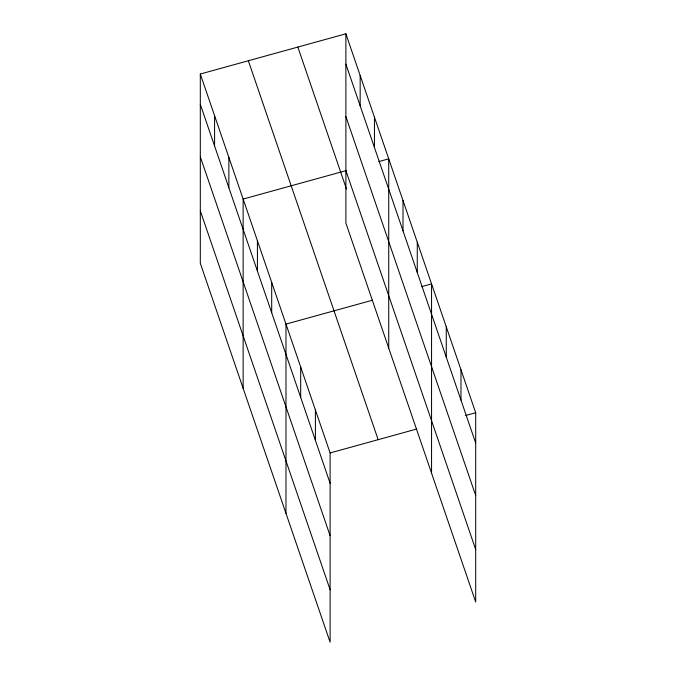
<?xml version="1.0" encoding="UTF-8"?>
<svg xmlns="http://www.w3.org/2000/svg" width="676" height="676" viewBox="0 0 676 676"><rect width="100%" height="100%" fill="white"/><g stroke="black" fill="none" stroke-linecap="round" stroke-linejoin="round"><path stroke-width="1.01" d="M200.307 74.022L330.116 452.945L330.116 642.2L200.307 263.268L200.307 74.022L345.884 33.8L475.693 412.732L475.693 601.978L345.884 223.055L345.884 33.8M346.687 170.462L243.14 199.065L243.14 388.32M378.712 161.615L388.725 158.843L388.725 348.098M372.628 300.169L285.982 324.108L285.982 513.363M421.554 286.658L431.558 283.895L431.558 473.141M330.116 452.945L416.762 429.006M465.688 415.495L475.693 412.732M345.884 64.136L475.693 443.059M345.884 116.576L475.693 495.508M345.884 170.606L475.693 549.537M297.846 47.075L346.458 188.993M248.345 60.747L378.154 439.679M200.307 104.358L330.116 483.281M200.307 156.798L330.116 535.722M200.307 210.827L330.116 589.759M460.981 369.78L460.981 400.116M446.27 326.838L446.27 357.173M417.278 242.211L417.278 272.546M403.006 200.527L403.006 230.862M374.445 117.168L374.445 147.495M360.164 75.484L360.164 105.819M315.405 410.002L315.405 440.338M300.693 367.06L300.693 397.395M271.701 282.433L271.701 312.76M257.421 240.749L257.421 271.084M228.86 157.381L228.86 187.717M214.579 115.706L214.579 146.033"/></g></svg>
